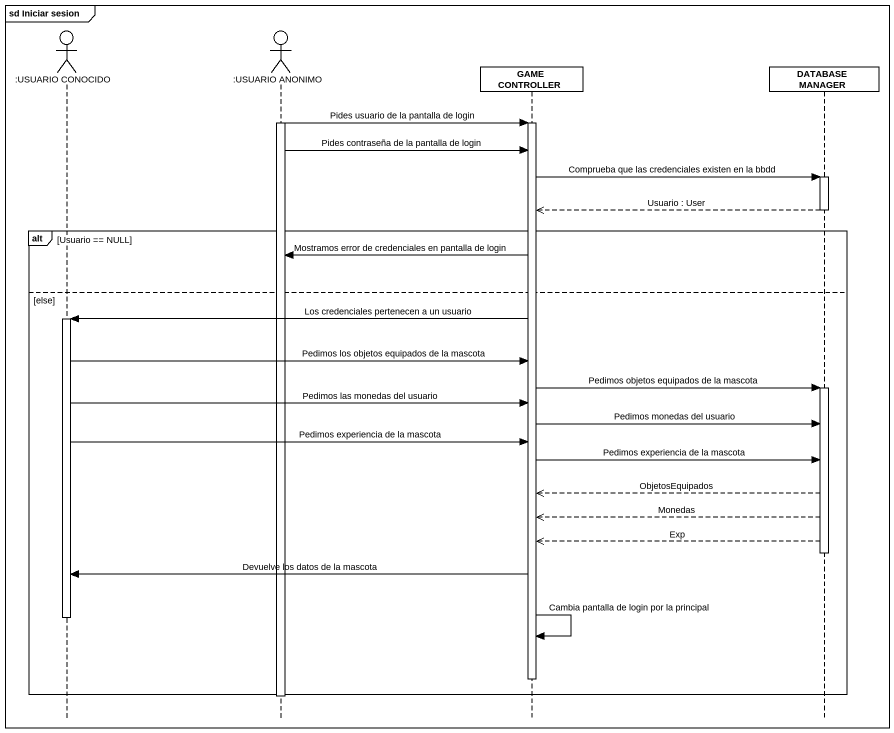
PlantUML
@startuml
mainframe sd Iniciar sesion
hide footbox
actor ":USUARIO CONOCIDO" as USUARIO_CONOCIDO
actor ":USUARIO ANONIMO" as USUARIO_ANONIMO
participant "GAME CONTROLLER" as GAME_CONTROLLER
participant "DATABASE MANAGER" as DATABASE_MANAGER

activate USUARIO_ANONIMO
USUARIO_ANONIMO -> GAME_CONTROLLER : Pides usuario de la pantalla de login
activate GAME_CONTROLLER
USUARIO_ANONIMO -> GAME_CONTROLLER : Pides contraseña de la pantalla de login
GAME_CONTROLLER -> DATABASE_MANAGER : Comprueba que las credenciales existen en la bbdd
activate DATABASE_MANAGER
DATABASE_MANAGER -->> GAME_CONTROLLER : Usuario : User
deactivate DATABASE_MANAGER
alt Usuario == NULL
  GAME_CONTROLLER -> USUARIO_ANONIMO : Mostramos error de credenciales en pantalla de login
else else
  GAME_CONTROLLER -> USUARIO_CONOCIDO : Los credenciales pertenecen a un usuario
  activate USUARIO_CONOCIDO
  USUARIO_CONOCIDO -> GAME_CONTROLLER : Pedimos los objetos equipados de la mascota
  GAME_CONTROLLER -> DATABASE_MANAGER : Pedimos objetos equipados de la mascota
  activate DATABASE_MANAGER
  USUARIO_CONOCIDO -> GAME_CONTROLLER : Pedimos las monedas del usuario
  GAME_CONTROLLER -> DATABASE_MANAGER : Pedimos monedas del usuario
  USUARIO_CONOCIDO -> GAME_CONTROLLER : Pedimos experiencia de la mascota
  GAME_CONTROLLER -> DATABASE_MANAGER : Pedimos experiencia de la mascota
  DATABASE_MANAGER -->> GAME_CONTROLLER : ObjetosEquipados
  DATABASE_MANAGER -->> GAME_CONTROLLER : Monedas
  DATABASE_MANAGER -->> GAME_CONTROLLER : Exp
  deactivate DATABASE_MANAGER
  GAME_CONTROLLER -> USUARIO_CONOCIDO : Devuelve los datos de la mascota
  deactivate USUARIO_CONOCIDO
  GAME_CONTROLLER -> GAME_CONTROLLER : Cambia pantalla de login por la principal
  deactivate GAME_CONTROLLER
end
deactivate USUARIO_ANONIMO
@enduml
